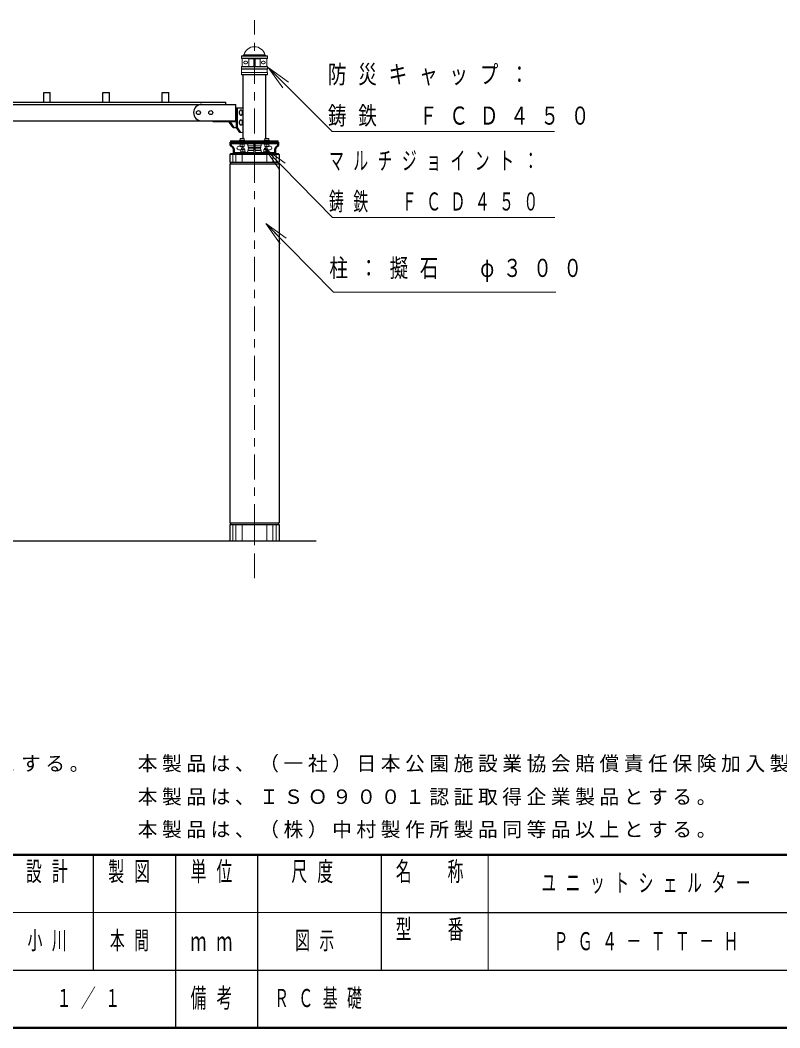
# Model space of a CAD drawing. Units: millimetres on the paper, scale 1:50. Extents: x -365 to 10, y -38 to 257.
# Drawn here: x -226.4 to -134.1, y 0 to 122.3 of the extents above; entities that cross this region are included whole.
import ezdxf

# ---------------------------------------------------------------- set-up
doc = ezdxf.new("R2010")
doc.units = ezdxf.units.MM
doc.linetypes.add('USER2', pattern=[6, 3, -1, 1, -1])
doc.layers.add('LY_1', color=7, linetype='Continuous', lineweight=13)
doc.layers.add('LY_2', color=7, linetype='Continuous', lineweight=13)
doc.styles.add('ＭＳ ゴシック', font='')
doc.styles.get('ＭＳ ゴシック').set_extended_font_data('MS Gothic')

msp = doc.modelspace()

# ---------------------------------------------------------------- linework, layer by layer
at = {"layer": 'LY_1', "linetype": 'USER2'}
msp.add_line((-197.891, 54.582), (-197.891, 122.321), dxfattribs=at)
at = {"layer": 'LY_1'}
for p, q in [((-199.471, 117.959), (-199.451, 117.979)), ((-199.471, 117.959), (-196.311, 117.959)), ((-199.471, 117.959), (-199.471, 117.699)), ((-199.471, 117.699), (-199.451, 117.679)), ((-199.471, 117.699), (-196.311, 117.699)), ((-199.451, 117.979), (-196.331, 117.979)), ((-199.451, 117.679), (-196.331, 117.679)), ((-199.451, 117.679), (-198.629, 117.643)), ((-199.391, 117.674), (-199.391, 116.683)), ((-199.289, 117.979), (-199.171, 118.097)), ((-199.171, 118.097), (-196.611, 118.097)), ((-198.591, 117.641), (-197.961, 117.641)), ((-198.591, 117.603), (-198.591, 116.753)), ((-197.961, 117.639), (-197.961, 116.719)), ((-197.191, 117.641), (-197.821, 117.641)), ((-197.821, 117.639), (-197.821, 116.719)), ((-197.191, 117.603), (-197.191, 116.753)), ((-196.331, 117.679), (-197.153, 117.643)), ((-196.493, 117.979), (-196.611, 118.097)), ((-196.391, 117.674), (-196.391, 116.683)), ((-196.331, 117.979), (-196.311, 117.959)), ((-196.331, 117.679), (-196.311, 117.699)), ((-196.311, 117.959), (-196.311, 117.699)), ((-199.431, 116.679), (-199.471, 116.639)), ((-199.471, 116.639), (-199.471, 116.399)), ((-199.471, 116.639), (-196.311, 116.639)), ((-199.471, 116.399), (-199.451, 116.379)), ((-199.471, 116.399), (-196.311, 116.399)), ((-199.451, 116.379), (-199.451, 115.979)), ((-199.451, 116.379), (-196.331, 116.379)), ((-199.431, 116.679), (-198.629, 116.714)), ((-199.431, 116.679), (-196.351, 116.679)), ((-199.041, 117.329), (-198.901, 117.329)), ((-199.041, 117.029), (-198.901, 117.029)), ((-198.591, 116.715), (-197.961, 116.715)), ((-197.191, 116.715), (-197.821, 116.715)), ((-196.351, 116.679), (-197.153, 116.714)), ((-196.741, 117.329), (-196.881, 117.329)), ((-196.741, 117.029), (-196.881, 117.029)), ((-196.351, 116.679), (-196.311, 116.639)), ((-196.311, 116.399), (-196.331, 116.379)), ((-196.331, 116.379), (-196.331, 115.979)), ((-196.311, 116.639), (-196.311, 116.399)), ((-196.222, 116.579), (-194.101, 114.458)), ((-196.222, 116.579), (-193.747, 114.811)), ((-194.455, 114.104), (-196.222, 116.579)), ((-199.451, 115.979), (-199.471, 115.959)), ((-199.471, 115.959), (-199.471, 115.719)), ((-199.471, 115.959), (-196.311, 115.959)), ((-199.471, 115.719), (-199.431, 115.679)), ((-199.471, 115.719), (-196.311, 115.719)), ((-199.451, 115.979), (-196.331, 115.979)), ((-199.431, 115.679), (-196.351, 115.679)), ((-196.311, 115.719), (-196.351, 115.679)), ((-196.331, 115.979), (-196.311, 115.959)), ((-196.311, 115.959), (-196.311, 115.719)), ((-194.991, 107.677), (-200.791, 107.677)), ((-200.791, 107.677), (-200.791, 107.496)), ((-199.691, 107.741), (-199.691, 107.677)), ((-199.091, 107.741), (-199.691, 107.741)), ((-199.151, 107.941), (-199.631, 107.941)), ((-199.631, 107.941), (-199.631, 107.741)), ((-199.151, 107.941), (-199.151, 107.741)), ((-199.091, 107.741), (-199.091, 107.677)), ((-196.691, 107.741), (-196.691, 107.677)), ((-196.091, 107.741), (-196.691, 107.741)), ((-196.631, 107.941), (-196.631, 107.741)), ((-196.151, 107.941), (-196.631, 107.941)), ((-196.151, 107.941), (-196.151, 107.741)), ((-196.091, 107.741), (-196.091, 107.677)), ((-194.991, 107.677), (-194.991, 107.496)), ((-200.791, 107.316), (-197.981, 107.316)), ((-199.791, 107.016), (-199.631, 107.016)), ((-199.791, 106.576), (-199.531, 106.576)), ((-199.691, 107.252), (-199.691, 107.316)), ((-199.691, 107.252), (-199.091, 107.252)), ((-199.631, 106.992), (-199.631, 107.252)), ((-199.631, 106.992), (-199.151, 106.992)), ((-199.551, 106.94), (-199.551, 106.992)), ((-199.551, 106.94), (-199.231, 106.94)), ((-199.531, 106.6), (-199.531, 106.34)), ((-199.531, 106.6), (-199.051, 106.6)), ((-199.451, 106.796), (-199.451, 106.6)), ((-199.131, 106.796), (-199.451, 106.796)), ((-199.391, 106.992), (-199.391, 107.252)), ((-199.291, 106.6), (-199.291, 106.34)), ((-199.231, 106.94), (-199.231, 106.992)), ((-199.151, 106.992), (-199.151, 107.252)), ((-199.131, 106.796), (-199.131, 106.6)), ((-199.091, 107.252), (-199.091, 107.316)), ((-199.051, 106.6), (-199.051, 106.34)), ((-198.691, 107.216), (-198.691, 107.096)), ((-198.651, 107.076), (-198.691, 107.096)), ((-198.691, 106.496), (-198.651, 106.516)), ((-198.691, 106.496), (-198.691, 106.376)), ((-198.651, 107.076), (-198.651, 106.896)), ((-197.981, 107.076), (-198.651, 107.076)), ((-198.611, 106.876), (-198.651, 106.896)), ((-198.651, 106.696), (-198.611, 106.716)), ((-198.651, 106.696), (-198.651, 106.516)), ((-197.981, 106.516), (-198.651, 106.516)), ((-198.611, 106.876), (-198.611, 106.716)), ((-197.981, 106.876), (-198.611, 106.876)), ((-197.981, 106.716), (-198.611, 106.716)), ((-197.981, 107.316), (-197.981, 106.276)), ((-197.841, 106.876), (-197.941, 106.876)), ((-194.991, 107.316), (-197.801, 107.316)), ((-197.801, 107.316), (-197.801, 106.276)), ((-197.801, 107.076), (-197.131, 107.076)), ((-197.801, 106.876), (-197.171, 106.876)), ((-197.801, 106.716), (-197.171, 106.716)), ((-197.801, 106.516), (-197.131, 106.516)), ((-197.171, 106.876), (-197.131, 106.896)), ((-197.171, 106.876), (-197.171, 106.716)), ((-197.131, 106.696), (-197.171, 106.716)), ((-197.131, 107.076), (-197.091, 107.096)), ((-197.131, 107.076), (-197.131, 106.896)), ((-197.131, 106.696), (-197.131, 106.516)), ((-197.091, 106.496), (-197.131, 106.516)), ((-197.091, 107.216), (-197.091, 107.096)), ((-197.091, 106.496), (-197.091, 106.376)), ((-196.731, 106.6), (-196.731, 106.34)), ((-196.251, 106.6), (-196.731, 106.6)), ((-196.691, 107.252), (-196.691, 107.316)), ((-196.091, 107.252), (-196.691, 107.252)), ((-196.331, 106.796), (-196.651, 106.796)), ((-196.651, 106.796), (-196.651, 106.6)), ((-196.631, 106.992), (-196.631, 107.252)), ((-196.151, 106.992), (-196.631, 106.992)), ((-196.627, 106.738), (-194.523, 104.599)), ((-196.627, 106.738), (-194.167, 104.95)), ((-194.88, 104.249), (-196.627, 106.738)), ((-196.551, 106.94), (-196.551, 106.992)), ((-196.231, 106.94), (-196.551, 106.94)), ((-196.491, 106.6), (-196.491, 106.34)), ((-196.391, 106.992), (-196.391, 107.252)), ((-196.331, 106.796), (-196.331, 106.6)), ((-196.251, 106.6), (-196.251, 106.34)), ((-195.991, 106.576), (-196.251, 106.576)), ((-196.231, 106.94), (-196.231, 106.992)), ((-196.151, 106.992), (-196.151, 107.252)), ((-195.991, 107.016), (-196.151, 107.016)), ((-196.091, 107.252), (-196.091, 107.316)), ((-200.516, 105.997), (-200.516, 105.096)), ((-200.391, 106.276), (-197.981, 106.276)), ((-200.141, 105.997), (-200.141, 105.096)), ((-199.591, 106.34), (-199.591, 106.276)), ((-199.591, 106.34), (-198.991, 106.34)), ((-199.391, 105.997), (-199.391, 105.096)), ((-198.991, 106.34), (-198.991, 106.276)), ((-197.891, 105.997), (-197.891, 105.096)), ((-195.391, 106.276), (-197.801, 106.276)), ((-196.791, 106.34), (-196.191, 106.34)), ((-196.791, 106.34), (-196.791, 106.276)), ((-196.391, 105.997), (-196.391, 105.096)), ((-196.191, 106.34), (-196.191, 106.276)), ((-195.641, 105.997), (-195.641, 105.096)), ((-195.266, 105.997), (-195.266, 105.096)), ((-196.51, 97.649), (-194.406, 95.51)), ((-196.51, 97.649), (-194.05, 95.861)), ((-194.763, 95.16), (-196.51, 97.649)), ((-200.516, 61.097), (-200.516, 59.097)), ((-200.141, 61.097), (-200.141, 59.097)), ((-199.391, 61.097), (-199.391, 59.097)), ((-197.891, 61.097), (-197.891, 59.097)), ((-196.391, 61.097), (-196.391, 59.097)), ((-195.641, 61.097), (-195.641, 59.097)), ((-195.266, 61.097), (-195.266, 59.097))]:
    msp.add_line(p, q, dxfattribs=at)
at = {"layer": 'LY_1', "lineweight": 25}
for p, q in [((-199.289, 115.679), (-199.289, 107.941)), ((-196.493, 107.941), (-196.493, 115.679)), ((-230.291, 112.097), (-204.291, 112.097)), ((-230.291, 110.097), (-204.291, 110.097)), ((-333.604, 59.097), (-190.398, 59.097))]:
    msp.add_line(p, q, dxfattribs=at)
at = {"layer": 'LY_1', "color": 40, "lineweight": 25}
for p, q in [((-223.491, 113.557), (-222.691, 113.557)), ((-223.491, 112.357), (-223.491, 113.557)), ((-222.691, 112.357), (-222.691, 113.557)), ((-216.291, 113.557), (-215.491, 113.557)), ((-216.291, 112.357), (-216.291, 113.557)), ((-215.491, 112.357), (-215.491, 113.557)), ((-209.091, 113.557), (-208.291, 113.557)), ((-209.091, 112.357), (-209.091, 113.557)), ((-208.291, 112.357), (-208.291, 113.557)), ((-230.291, 112.357), (-201.351, 112.357)), ((-201.351, 112.097), (-201.351, 112.357))]:
    msp.add_line(p, q, dxfattribs=at)
at = {"layer": 'LY_1', "color": 4, "lineweight": 25}
for p, q in [((-204.291, 112.097), (-200.171, 112.097)), ((-200.171, 109.977), (-200.171, 112.097)), ((-200.171, 111.697), (-199.289, 111.697)), ((-200.086, 109.297), (-200.086, 111.697)), ((-199.958, 109.297), (-199.958, 111.697)), ((-204.291, 110.097), (-200.171, 110.097)), ((-202.891, 109.977), (-202.891, 110.097)), ((-200.171, 109.977), (-202.891, 109.977)), ((-200.906, 109.897), (-200.906, 109.977)), ((-200.906, 109.897), (-200.779, 109.897)), ((-200.481, 109.297), (-200.906, 109.897)), ((-200.779, 109.897), (-200.779, 109.977)), ((-200.354, 109.297), (-200.779, 109.897)), ((-200.481, 109.297), (-199.958, 109.297)), ((-199.661, 108.697), (-200.086, 109.297)), ((-199.534, 108.697), (-199.958, 109.297)), ((-200.806, 106.097), (-200.891, 105.997)), ((-194.891, 105.997), (-200.891, 105.997)), ((-200.891, 105.996), (-200.891, 105.096)), ((-194.977, 106.096), (-200.805, 106.096)), ((-194.976, 106.098), (-194.89, 105.998)), ((-194.891, 105.996), (-194.891, 105.096)), ((-200.891, 105.096), (-194.891, 105.096)), ((-200.891, 104.896), (-194.891, 104.896)), ((-200.891, 104.896), (-200.891, 61.297)), ((-200.805, 105.096), (-200.805, 104.896)), ((-194.976, 105.096), (-194.976, 104.896)), ((-194.891, 104.896), (-194.891, 61.297)), ((-200.891, 61.297), (-194.891, 61.297)), ((-200.805, 61.297), (-200.805, 61.097)), ((-194.976, 61.297), (-194.976, 61.097)), ((-200.891, 61.097), (-194.891, 61.097)), ((-200.891, 61.097), (-200.891, 59.097)), ((-194.891, 61.097), (-194.891, 59.097))]:
    msp.add_line(p, q, dxfattribs=at)
at = {"layer": 'LY_1', "color": 4}
msp.add_line((-199.661, 108.697), (-199.289, 108.697), dxfattribs=at)
at = {"layer": 'LY_1', "color": 140, "lineweight": 50}
for p, q in [((-200.791, 107.496), (-194.991, 107.496)), ((-200.791, 107.496), (-200.791, 107.213)), ((-200.391, 106.556), (-200.391, 106.096)), ((-195.391, 106.556), (-195.391, 106.096)), ((-194.991, 107.496), (-194.991, 107.213)), ((-200.391, 106.096), (-195.391, 106.096))]:
    msp.add_line(p, q, dxfattribs=at)
at = {"layer": 'LY_1'}
for points in [[(-196.222, 116.579), (-188.452, 108.809), (-161.452, 108.809)], [(-196.627, 106.738), (-188.412, 98.385), (-161.412, 98.385)], [(-196.51, 97.649), (-188.295, 89.297), (-161.295, 89.297)]]:
    msp.add_lwpolyline(points, dxfattribs=at)
at = {"layer": 'LY_1', "color": 4, "lineweight": 25}
for points in [[(-199.534, 111.397), (-199.553, 111.395), (-199.571, 111.392), (-199.589, 111.386), (-199.607, 111.378), (-199.624, 111.368), (-199.64, 111.356), (-199.656, 111.342), (-199.67, 111.326), (-199.684, 111.309), (-199.697, 111.289), (-199.708, 111.269), (-199.718, 111.247), (-199.726, 111.223), (-199.733, 111.199), (-199.739, 111.174), (-199.743, 111.149), (-199.745, 111.123), (-199.746, 111.097), (-199.745, 111.07), (-199.743, 111.044), (-199.739, 111.019), (-199.733, 110.994), (-199.726, 110.97), (-199.718, 110.947), (-199.708, 110.924), (-199.697, 110.904), (-199.684, 110.884), (-199.67, 110.867), (-199.656, 110.851), (-199.64, 110.837), (-199.624, 110.825), (-199.607, 110.815), (-199.589, 110.807), (-199.571, 110.801), (-199.553, 110.798), (-199.534, 110.797), (-199.516, 110.798), (-199.497, 110.801), (-199.479, 110.807), (-199.461, 110.815), (-199.444, 110.825), (-199.428, 110.837), (-199.412, 110.851), (-199.398, 110.867), (-199.384, 110.884), (-199.372, 110.904), (-199.36, 110.924), (-199.35, 110.947), (-199.342, 110.97), (-199.335, 110.994), (-199.329, 111.019), (-199.325, 111.044), (-199.323, 111.07), (-199.322, 111.097), (-199.323, 111.123), (-199.325, 111.149), (-199.329, 111.174), (-199.335, 111.199), (-199.342, 111.223), (-199.35, 111.247), (-199.36, 111.269), (-199.372, 111.289), (-199.384, 111.309), (-199.398, 111.326), (-199.412, 111.342), (-199.428, 111.356), (-199.444, 111.368), (-199.461, 111.378), (-199.479, 111.386), (-199.497, 111.392), (-199.516, 111.395)], [(-199.534, 110.197), (-199.553, 110.195), (-199.571, 110.192), (-199.589, 110.186), (-199.607, 110.178), (-199.624, 110.168), (-199.64, 110.156), (-199.656, 110.142), (-199.67, 110.126), (-199.684, 110.109), (-199.697, 110.089), (-199.708, 110.069), (-199.718, 110.047), (-199.726, 110.023), (-199.733, 109.999), (-199.739, 109.974), (-199.743, 109.949), (-199.745, 109.923), (-199.746, 109.897), (-199.745, 109.87), (-199.743, 109.844), (-199.739, 109.819), (-199.733, 109.794), (-199.726, 109.77), (-199.718, 109.747), (-199.708, 109.724), (-199.697, 109.704), (-199.684, 109.684), (-199.67, 109.667), (-199.656, 109.651), (-199.64, 109.637), (-199.624, 109.625), (-199.607, 109.615), (-199.589, 109.607), (-199.571, 109.601), (-199.553, 109.598), (-199.534, 109.597), (-199.516, 109.598), (-199.497, 109.601), (-199.479, 109.607), (-199.461, 109.615), (-199.444, 109.625), (-199.428, 109.637), (-199.412, 109.651), (-199.398, 109.667), (-199.384, 109.684), (-199.372, 109.704), (-199.36, 109.724), (-199.35, 109.747), (-199.342, 109.77), (-199.335, 109.794), (-199.329, 109.819), (-199.325, 109.844), (-199.323, 109.87), (-199.322, 109.897), (-199.323, 109.923), (-199.325, 109.949), (-199.329, 109.974), (-199.335, 109.999), (-199.342, 110.023), (-199.35, 110.047), (-199.36, 110.069), (-199.372, 110.089), (-199.384, 110.109), (-199.398, 110.126), (-199.412, 110.142), (-199.428, 110.156), (-199.444, 110.168), (-199.461, 110.178), (-199.479, 110.186), (-199.497, 110.192), (-199.516, 110.195)]]:
    msp.add_lwpolyline(points, close=True, dxfattribs=at)
for centre in [(-204.691, 111.097), (-203.191, 111.097)]:
    msp.add_circle(centre, 0.24, dxfattribs=at)
at = {"layer": 'LY_1'}
for centre, radius, start, end in [((-197.891, 117.777), 1.319, 14.00253, 165.99746), ((-198.631, 117.603), 0.04, 0, 87.5), ((-198.001, 117.639), 0.04, 0, 90), ((-197.781, 117.639), 0.04, 90, 180), ((-197.151, 117.603), 0.04, 92.5, 180), ((-199.041, 117.179), 0.15, 90, 270), ((-198.901, 117.179), 0.15, 270, 90), ((-198.631, 116.753), 0.04, 272.5, 0), ((-198.001, 116.719), 0.04, 270, 0), ((-197.781, 116.719), 0.04, 180, 270), ((-197.151, 116.753), 0.04, 180, 267.5), ((-196.881, 117.179), 0.15, 90, 270), ((-196.741, 117.179), 0.15, 270, 90), ((-199.791, 106.796), 0.22, 90.00001, 267.3386), ((-199.491, 106.796), 0.22, 0.00016, 40.88696), ((-198.791, 107.216), 0.1, 0, 90), ((-196.991, 107.216), 0.1, 89.99999, 180), ((-196.291, 106.796), 0.22, 139.11303, 179.99984), ((-195.991, 106.796), 0.22, 270, 90), ((-198.791, 106.376), 0.1, 270, 0), ((-196.991, 106.376), 0.1, 179.99999, 270)]:
    msp.add_arc(centre, radius, start, end, dxfattribs=at)
at = {"layer": 'LY_1', "color": 4, "lineweight": 25}
msp.add_arc((-204.291, 111.097), 1, 90, 270, dxfattribs=at)
at = {"layer": 'LY_1', "color": 140, "lineweight": 50}
for centre, radius, start, end in [((-200.591, 107.213), 0.2, 180, 242.74229), ((-200.929, 106.556), 0.538, 0, 62.74229), ((-194.853, 106.556), 0.538, 117.25771, 179.99999), ((-195.191, 107.213), 0.2, 297.25771, 0)]:
    msp.add_arc(centre, radius, start, end, dxfattribs=at)
at = {"layer": 'LY_2', "lineweight": 50}
for p, q in [((-365, 21), (0, 21)), ((-365, 0), (0, 0))]:
    msp.add_line(p, q, dxfattribs=at)
at = {"layer": 'LY_2', "color": 211, "lineweight": 25}
for p, q in [((-217.5, 21), (-217.5, 7)), ((-207.5, 21), (-207.5, 0)), ((-197.5, 21), (-197.5, 7)), ((-182.5, 21), (-182.5, 7)), ((-182.5, 14), (-70, 14)), ((-237.5, 7), (0, 7))]:
    msp.add_line(p, q, dxfattribs=at)
at = {"layer": 'LY_2'}
for p, q in [((-169.5, 21), (-169.5, 7)), ((-237.5, 14), (-182.5, 14))]:
    msp.add_line(p, q, dxfattribs=at)
at = {"layer": 'LY_2', "lineweight": 25}
msp.add_line((-197.5, 7), (-197.5, 0), dxfattribs=at)

# ---------------------------------------------------------------- texts
at = {"layer": 'LY_1', "style": 'ＭＳ ゴシック'}
for s, insert, char_height, attachment_point in [('\\T1.64;\\W0.75;防災キャップ：', (-188.962, 115.609), 2.199, 4), ('\\T1.64;\\W0.75;鋳鉄\u3000ＦＣＤ４５０', (-188.962, 110.609), 2.199, 4), ('\\T1.64;\\W0.6;マルチジョイント：', (-188.829, 105.185), 2.199, 4), ('\\T1.64;\\W0.6;鋳鉄\u3000ＦＣＤ４５０', (-188.829, 100.185), 2.199, 4), ('\\T1.63;\\W0.75;柱：擬石\u3000φ３００', (-188.799, 91.947), 2.199, 4), ('\\T1.23;鋳鉄は、ＦＣＤ４５０とし、亜鉛溶射処理の上、ウレタン樹脂塗料塗装（チャコールグレー）仕上げとする。', (-362.076, 30.982), 1.76, 7), ('\\T1.23;本製品は、（一社）日本公園施設業協会賠償責任保険加入製品とする。', (-212.076, 30.982), 1.76, 7), ('\\T1.23;本製品は、ＩＳＯ９００１認証取得企業製品とする。', (-212.076, 26.982), 1.76, 7), ('\\T1.23;本製品は、（株）中村製作所製品同等品以上とする。', (-212.076, 22.982), 1.76, 7), ('\\T1.64;\\W0.6;ユニットシェルター', (-149.75, 17.5), 2.199, 5), ('\\T1.64;\\W0.6;小川', (-222.5, 10.5), 2.199, 5), ('\\T1.64;\\W0.6;本間', (-212.5, 10.5), 2.199, 5), ('\\T1.64;\\W0.6;図示', (-190, 10.5), 2.199, 5), ('\\T1.64;\\W0.6;ＰＧ４－ＴＴ－Ｈ', (-149.75, 10.5), 2.199, 5), ('\\T1.64;\\W0.6;１／１', (-217.5, 3.5), 2.199, 5), ('\\T1.64;\\W0.6;ＲＣ基礎', (-195.5, 3.5), 2.199, 4)]:
    msp.add_mtext(s, dxfattribs=dict(at, insert=insert, char_height=char_height, attachment_point=attachment_point))
at = {"layer": 'LY_2', "color": 4, "char_height": 2.346, "style": 'ＭＳ ゴシック'}
for s, insert, attachment_point in [('\\T1.64;\\W0.6;設計', (-222.5, 20.167), 2), ('\\T1.64;\\W0.6;製図', (-212.5, 20.167), 2), ('\\T1.64;\\W0.6;単位', (-202.5, 20.167), 2), ('\\T1.64;\\W0.6;尺度', (-190.25, 20.167), 2), ('\\T1.64;\\W0.6;名\u3000称', (-176, 20.167), 2), ('\\T1.64;\\W0.6;型\u3000番', (-176, 13.167), 2), ('\\T1.64;\\W0.6;ｍｍ', (-202.5, 10.5), 5), ('\\T1.64;\\W0.6;備考', (-202.5, 3.5), 5)]:
    msp.add_mtext(s, dxfattribs=dict(at, insert=insert, attachment_point=attachment_point))

doc.saveas('drawing.dxf')
